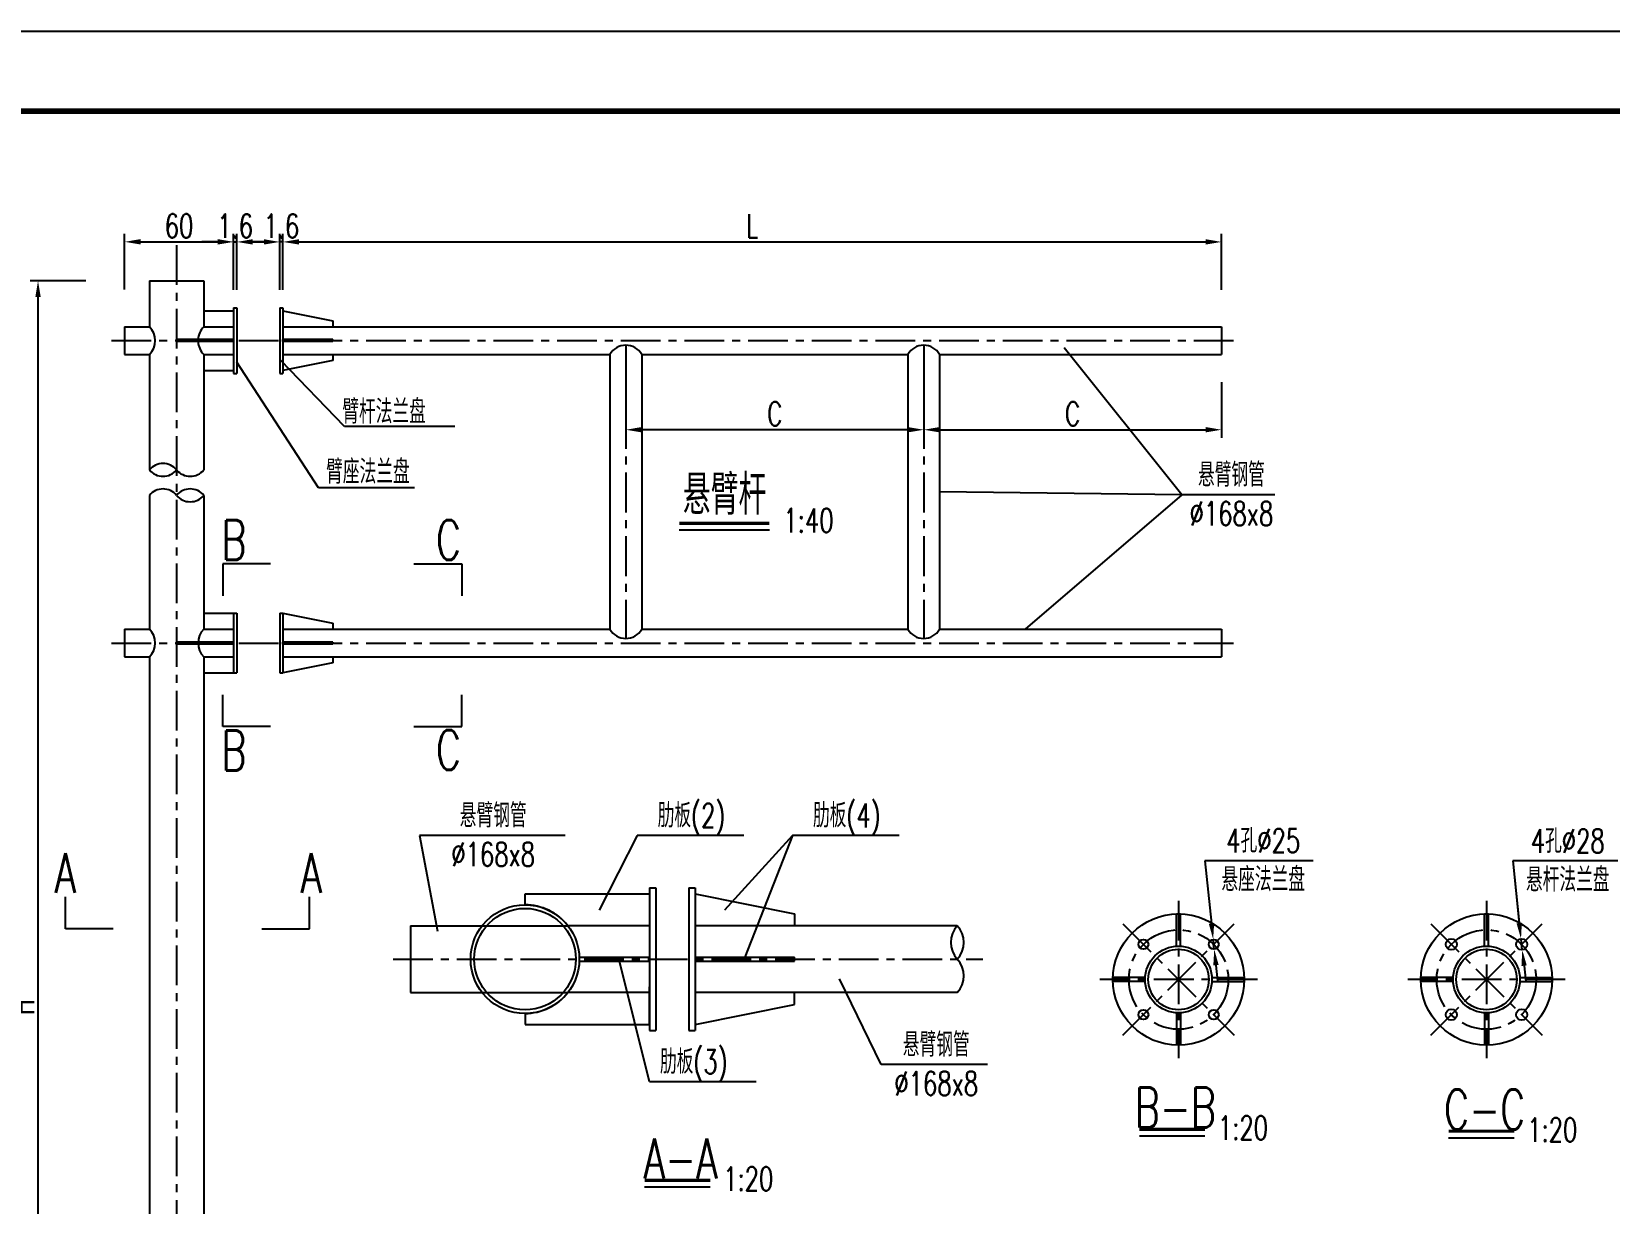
# Model space of a CAD drawing. Extents: x 4349 to 271026, y -15323 to -8945.
# Drawn here: x 4546.1 to 4744.3, y -10104.1 to -9956.9 of the extents above; entities that cross this region are included whole.
import ezdxf
from ezdxf.enums import TextEntityAlignment as Align

# ---------------------------------------------------------------- set-up
doc = ezdxf.new("R2010")
doc.units = 0
doc.header["$LTSCALE"] = 2
doc.header["$PDMODE"] = 32
doc.header["$PDSIZE"] = 0.3
doc.linetypes.add('CENTERX2', pattern=[4, 2.5, -0.5, 0.5, -0.5])
doc.layers.get('DEFPOINTS').update_dxf_attribs({"linetype": 'CONTINUOUS'})
for name, color, linetype in [('中线', 2, 'CENTERX2'), ('图框', 7, 'CONTINUOUS'), ('尺寸标注', 4, 'CONTINUOUS'), ('文字', 7, 'CONTINUOUS'), ('文字符号', 7, 'CONTINUOUS'), ('结构1', 1, 'CONTINUOUS'), ('结构2', 7, 'CONTINUOUS')]:
    doc.layers.add(name, color=color, linetype=linetype)
doc.styles.get("Standard").update_dxf_attribs({"font": 'simplex1.shx', "width": 0.7, "bigfont": 'hztxt.shx'})
doc.dimstyles.new('1：10', dxfattribs={"dimtxt": 3, "dimasz": 2, "dimexe": 1, "dimexo": 1, "dimgap": 0.5, "dimtad": 1, "dimrnd": 0.0095, "dimdsep": 46, "dimtxsty": 'Standard', "dimcen": 0.09, "dimclrd": 256, "dimclre": 256, "dimadec": 0, "dimazin": 0, "dimtfac": 1, "dimtix": 1, "dimtmove": 2, "dimatfit": 3, "dimfxl": 0, "dimtolj": 1, "dimtzin": 0, "dimarcsym": 0})
doc.dimstyles.new('1：20', dxfattribs={"dimtxt": 3, "dimasz": 2, "dimexe": 1, "dimexo": 1, "dimgap": 0.5, "dimtad": 1, "dimlfac": 2, "dimrnd": 0.0095, "dimdsep": 46, "dimtxsty": 'Standard', "dimcen": 0.09, "dimclrd": 256, "dimclre": 256, "dimclrt": 256, "dimadec": 0, "dimazin": 0, "dimtfac": 1, "dimtix": 1, "dimtmove": 2, "dimatfit": 3, "dimfxl": 0, "dimtolj": 1, "dimtzin": 0, "dimarcsym": 0})
doc.dimstyles.new('比例1：40', dxfattribs={"dimtxt": 3, "dimasz": 2, "dimexe": 1, "dimexo": 1, "dimgap": 0.5, "dimtad": 1, "dimdec": 0, "dimlfac": 4, "dimzin": 13, "dimdsep": 46, "dimtxsty": 'Standard', "dimcen": -0.09, "dimclrd": 256, "dimclre": 256, "dimclrt": 256, "dimaunit": 1, "dimadec": 0, "dimazin": 0, "dimtfac": 0.0005, "dimtdec": 0, "dimtix": 1, "dimtmove": 2, "dimatfit": 3, "dimfxl": 0, "dimtolj": 1, "dimtzin": 13, "dimarcsym": 0})

# ---------------------------------------------------------------- blocks, each defined once
blk = doc.blocks.new('*D103')
at = {"layer": 'DEFPOINTS', "color": 0, "linetype": 'Continuous'}
for p in [(4571.46, -9983.3), (4557.76, -9993.96), (4571.46, -9993.96)]:
    blk.add_point(p, dxfattribs=at)
at = {"layer": '尺寸标注', "linetype": 'Continuous', "lineweight": -2}
for p, q in [((4557.76, -9989.3), (4557.76, -9982.3)), ((4571.46, -9989.3), (4571.46, -9982.3)), ((4559.76, -9983.3), (4569.46, -9983.3))]:
    blk.add_line(p, q, dxfattribs=at)
at = {"layer": '尺寸标注', "linetype": 'Continuous'}
for points in [[(4559.76, -9982.96), (4559.76, -9983.63), (4557.76, -9983.3)], [(4569.46, -9982.96), (4569.46, -9983.63), (4571.46, -9983.3)]]:
    blk.add_solid(points, dxfattribs=at)
at = {"layer": '尺寸标注', "linetype": 'Continuous', "insert": (4564.61, -9981.3), "char_height": 3, "attachment_point": 5}
blk.add_mtext('\\A1;60', dxfattribs=at)
blk = doc.blocks.new('*D137')
at = {"layer": 'DEFPOINTS', "color": 0, "linetype": 'Continuous'}
for p in [(4546.88, -9988.21), (4560.88, -9988.21), (4546.88, -10170.71)]:
    blk.add_point(p, dxfattribs=at)
at = {"layer": '尺寸标注', "linetype": 'Continuous', "lineweight": -2}
for p, q in [((4552.88, -9988.21), (4545.88, -9988.21)), ((4546.88, -10168.71), (4546.88, -9990.21)), ((4546.88, -10170.71), (4545.88, -10170.71))]:
    blk.add_line(p, q, dxfattribs=at)
at = {"layer": '尺寸标注', "linetype": 'Continuous'}
for points in [[(4546.55, -9990.21), (4547.22, -9990.21), (4546.88, -9988.21)], [(4546.55, -10168.71), (4547.22, -10168.71), (4546.88, -10170.71)]]:
    blk.add_solid(points, dxfattribs=at)
at = {"layer": '尺寸标注', "color": 0, "linetype": 'Continuous', "insert": (4544.88, -10079.46), "char_height": 3, "attachment_point": 5, "rotation": 90}
blk.add_mtext('\\A1;H', dxfattribs=at)
blk = doc.blocks.new('*D138')
at = {"layer": 'DEFPOINTS', "color": 0, "linetype": 'Continuous'}
for p in [(4695.61, -9983.31), (4577.66, -9991.58), (4695.61, -9993.96)]:
    blk.add_point(p, dxfattribs=at)
at = {"layer": '尺寸标注', "linetype": 'Continuous', "lineweight": -2}
for p, q in [((4577.66, -9989.31), (4577.66, -9982.31)), ((4695.61, -9989.31), (4695.61, -9982.31)), ((4579.66, -9983.31), (4693.61, -9983.31))]:
    blk.add_line(p, q, dxfattribs=at)
at = {"layer": '尺寸标注', "linetype": 'Continuous'}
for points in [[(4579.66, -9982.97), (4579.66, -9983.64), (4577.66, -9983.31)], [(4693.61, -9982.97), (4693.61, -9983.64), (4695.61, -9983.31)]]:
    blk.add_solid(points, dxfattribs=at)
at = {"layer": '尺寸标注', "linetype": 'Continuous', "insert": (4636.63, -9981.31), "char_height": 3, "attachment_point": 5}
blk.add_mtext('\\A1;L', dxfattribs=at)
blk = doc.blocks.new('*D139')
at = {"layer": 'DEFPOINTS', "color": 0, "linetype": 'Continuous'}
for p in [(4577.26, -9983.31), (4577.26, -9991.58), (4577.66, -9991.58)]:
    blk.add_point(p, dxfattribs=at)
at = {"layer": '尺寸标注', "linetype": 'Continuous', "lineweight": -2}
for p, q in [((4577.26, -9989.31), (4577.26, -9982.31)), ((4577.66, -9989.31), (4577.66, -9982.31)), ((4575.26, -9983.31), (4573.26, -9983.31)), ((4577.66, -9983.31), (4577.26, -9983.31)), ((4579.66, -9983.31), (4581.66, -9983.31))]:
    blk.add_line(p, q, dxfattribs=at)
at = {"layer": '尺寸标注', "linetype": 'Continuous'}
for points in [[(4575.26, -9982.97), (4575.26, -9983.64), (4577.26, -9983.31)], [(4579.66, -9982.97), (4579.66, -9983.64), (4577.66, -9983.31)]]:
    blk.add_solid(points, dxfattribs=at)
at = {"layer": '尺寸标注', "linetype": 'Continuous', "insert": (4577.46, -9981.31), "char_height": 3, "attachment_point": 5}
blk.add_mtext('\\A1;1.6', dxfattribs=at)
blk = doc.blocks.new('*D140')
at = {"layer": 'DEFPOINTS', "color": 0, "linetype": 'Continuous'}
for p in [(4571.86, -9983.31), (4571.46, -9991.58), (4571.86, -9991.58)]:
    blk.add_point(p, dxfattribs=at)
at = {"layer": '尺寸标注', "linetype": 'Continuous', "lineweight": -2}
for p, q in [((4571.46, -9989.31), (4571.46, -9982.31)), ((4571.86, -9989.31), (4571.86, -9982.31)), ((4569.46, -9983.31), (4567.46, -9983.31)), ((4571.46, -9983.31), (4571.86, -9983.31)), ((4573.86, -9983.31), (4575.86, -9983.31))]:
    blk.add_line(p, q, dxfattribs=at)
at = {"layer": '尺寸标注', "linetype": 'Continuous'}
for points in [[(4569.46, -9982.97), (4569.46, -9983.64), (4571.46, -9983.31)], [(4573.86, -9982.97), (4573.86, -9983.64), (4571.86, -9983.31)]]:
    blk.add_solid(points, dxfattribs=at)
at = {"layer": '尺寸标注', "linetype": 'Continuous', "insert": (4571.66, -9981.31), "char_height": 3, "attachment_point": 5}
blk.add_mtext('\\A1;1.6', dxfattribs=at)
blk = doc.blocks.new('*D341')
at = {"layer": 'DEFPOINTS', "color": 0, "linetype": 'Continuous'}
for p in [(4658.18, -9996.29), (4695.61, -9996.29), (4695.61, -10006.91)]:
    blk.add_point(p, dxfattribs=at)
at = {"layer": '尺寸标注', "linetype": 'Continuous', "lineweight": -2}
for p, q in [((4658.18, -10000.91), (4658.18, -10007.91)), ((4695.61, -10000.91), (4695.61, -10007.91)), ((4660.18, -10006.91), (4693.61, -10006.91))]:
    blk.add_line(p, q, dxfattribs=at)
at = {"layer": '尺寸标注', "linetype": 'Continuous'}
for points in [[(4660.18, -10006.57), (4660.18, -10007.24), (4658.18, -10006.91)], [(4693.61, -10006.57), (4693.61, -10007.24), (4695.61, -10006.91)]]:
    blk.add_solid(points, dxfattribs=at)
at = {"layer": '尺寸标注', "linetype": 'Continuous', "insert": (4676.89, -10004.91), "char_height": 3, "attachment_point": 5}
blk.add_mtext('\\A1;C', dxfattribs=at)
blk = doc.blocks.new('*D342')
at = {"layer": 'DEFPOINTS', "color": 0, "linetype": 'Continuous'}
for p in [(4620.74, -9996.29), (4658.18, -9996.29), (4620.74, -10006.91)]:
    blk.add_point(p, dxfattribs=at)
at = {"layer": '尺寸标注', "linetype": 'Continuous', "lineweight": -2}
for p, q in [((4620.74, -10000.91), (4620.74, -10007.91)), ((4658.18, -10000.91), (4658.18, -10007.91)), ((4656.18, -10006.91), (4622.74, -10006.91))]:
    blk.add_line(p, q, dxfattribs=at)
at = {"layer": '尺寸标注', "linetype": 'Continuous'}
for points in [[(4622.74, -10006.57), (4622.74, -10007.24), (4620.74, -10006.91)], [(4656.18, -10006.57), (4656.18, -10007.24), (4658.18, -10006.91)]]:
    blk.add_solid(points, dxfattribs=at)
at = {"layer": '尺寸标注', "linetype": 'Continuous', "insert": (4639.46, -10004.91), "char_height": 3, "attachment_point": 5}
blk.add_mtext('\\A1;C', dxfattribs=at)
blk = doc.blocks.new('12345')
at = {"layer": '图框'}
blk.add_lwpolyline([(4926.93, -9362.88), (4926.93, -9065.88), (4506.93, -9065.88), (4506.93, -9362.88)], close=True, dxfattribs=at)

msp = doc.modelspace()

# ---------------------------------------------------------------- linework, layer by layer
at = {"layer": '中线'}
for p, q in [((4564.29655, -9983.70759), (4564.29655, -10197.62622)), ((4556.10905, -9995.70806), (4697.10974, -9995.70806)), ((4620.7419, -9996.28557), (4620.7419, -10033.13055)), ((4658.17582, -9996.28557), (4658.17582, -10033.13055)), ((4556.10905, -10033.70806), (4697.10974, -10033.70806)), ((4690.20051, -10066.08085), (4690.20051, -10085.88085)), ((4728.89451, -10066.08085), (4728.89451, -10085.88085)), ((4683.20015, -10068.98049), (4697.20087, -10082.9812)), ((4683.20015, -10082.9812), (4697.20087, -10068.98049)), ((4721.89415, -10082.9812), (4735.89486, -10068.98049)), ((4721.89415, -10068.98049), (4735.89486, -10082.9812)), ((4591.50998, -10073.42024), (4665.59339, -10073.42024)), ((4700.10051, -10075.98085), (4680.30051, -10075.98085)), ((4738.79451, -10075.98085), (4718.99451, -10075.98085))]:
    msp.add_line(p, q, dxfattribs=at)
for centre in [(4690.20051, -10075.98085), (4728.89451, -10075.98085)]:
    msp.add_circle(centre, 6.25, dxfattribs=at)
at = {"layer": '图框', "const_width": 0.7}
msp.add_lwpolyline([(4916.92857, -9966.88068), (4536.92857, -9966.88068), (4536.92858, -10243.88068), (4916.92858, -10243.88068), (4916.92857, -9966.88068)], dxfattribs=at)
at = {"layer": '尺寸标注', "color": 2}
for p, q in [((4594.83224, -10057.8743), (4597.06839, -10069.92024)), ((4613.12196, -10057.8743), (4594.83224, -10057.8743)), ((4622.18765, -10057.8743), (4617.38936, -10067.25625)), ((4635.56085, -10057.8743), (4622.18765, -10057.8743)), ((4641.70457, -10057.8743), (4633.1555, -10067.25625)), ((4641.70457, -10057.8743), (4635.70492, -10073.17024)), ((4655.07777, -10057.8743), (4641.70457, -10057.8743)), ((4693.49135, -10061.07349), (4694.33908, -10068.9515)), ((4707.13096, -10061.07349), (4693.49135, -10061.07349)), ((4745.40583, -10061.07452), (4732.21676, -10061.07709)), ((4732.21676, -10061.07709), (4733.01522, -10068.95944)), ((4623.72897, -10088.81526), (4619.94995, -10073.67024)), ((4652.83567, -10086.66837), (4647.59608, -10075.88594)), ((4666.17543, -10086.66837), (4652.83567, -10086.66837)), ((4637.10217, -10088.81526), (4623.72897, -10088.81526))]:
    msp.add_line(p, q, dxfattribs=at)
at = {"layer": '尺寸标注', "linetype": 'Continuous'}
for p, q in [((4693.49135, -10061.07349), (4694.33908, -10068.9515)), ((4732.21676, -10061.07709), (4733.00599, -10068.87905)), ((4694.68679, -10072.18284), (4694.55306, -10070.94002)), ((4733.39376, -10072.25686), (4733.23409, -10070.866)), ((4694.90077, -10074.17136), (4695.11475, -10076.15988)), ((4733.62186, -10074.24381), (4733.84996, -10076.23076))]:
    msp.add_line(p, q, dxfattribs=at)
at = {"layer": '尺寸标注', "linetype": 'ByBlock'}
for centre, start, end in [((4562.5903, -10013.35376), 39.372349, 140.627651), ((4562.5903, -10010.55345), 219.372349, 320.627651), ((4566.0028, -10010.55345), 219.372349, 320.627651), ((4562.5903, -10016.54981), 39.372349, 140.627651), ((4566.0028, -10016.54981), 39.372349, 140.627651), ((4566.0028, -10013.7495), 219.372349, 320.627651)]:
    msp.add_arc(centre, 2.2072, start, end, dxfattribs=at)
at = {"layer": '尺寸标注', "linetype": 'Continuous'}
for points in [[(4694.6705, -10068.91583), (4694.00766, -10068.98716), (4694.55306, -10070.94002)], [(4733.33714, -10068.84103), (4732.67483, -10068.91706), (4733.23409, -10070.866)], [(4695.23219, -10074.1357), (4694.56935, -10074.20702), (4694.68679, -10072.18284)], [(4733.95302, -10074.20579), (4733.2907, -10074.28183), (4733.39376, -10072.25686)]]:
    msp.add_solid(points, dxfattribs=at)
at = {"layer": '文字'}
for p, q in [((4627.46783, -10019.48648), (4638.78352, -10019.48648)), ((4685.27716, -10095.61879), (4693.51327, -10095.61879)), ((4724.14031, -10095.86441), (4732.37642, -10095.86441)), ((4623.1076, -10102.02542), (4631.34372, -10102.02542))]:
    msp.add_line(p, q, dxfattribs=at)
at = {"layer": '文字', "const_width": 0.4}
for points in [[(4627.46783, -10018.66228), (4638.78352, -10018.66228)], [(4685.27716, -10094.7946), (4693.51327, -10094.7946)], [(4724.14031, -10095.04022), (4732.37642, -10095.04022)], [(4623.1076, -10101.20123), (4631.34372, -10101.20123)]]:
    msp.add_lwpolyline(points, dxfattribs=at)
at = {"layer": '文字符号'}
for p, q in [((4690.59641, -10015.0648), (4675.82664, -9996.61925)), ((4582.14504, -10014.22567), (4571.85905, -9998.42081)), ((4585.38031, -10006.49741), (4577.39231, -9998.18828)), ((4599.26431, -10006.49741), (4585.38031, -10006.49741)), ((4594.19388, -10014.22567), (4582.14504, -10014.22567)), ((4690.59641, -10015.0648), (4660.17582, -10014.70806)), ((4690.59641, -10015.0648), (4670.9244, -10031.95806)), ((4702.30015, -10015.0648), (4690.59641, -10015.0648))]:
    msp.add_line(p, q, dxfattribs=at)
at = {"layer": '结构1'}
for p, q in [((4560.88405, -9988.20806), (4560.88405, -9993.95806)), ((4560.88405, -9988.20806), (4567.70905, -9988.20806)), ((4567.70905, -9988.20806), (4567.70905, -9993.95806)), ((4567.70905, -9991.95806), (4571.45905, -9991.95806)), ((4571.45905, -9991.58306), (4571.85905, -9991.58306)), ((4571.45905, -9991.58306), (4571.45905, -9999.83306)), ((4571.85905, -9991.58306), (4571.85905, -9999.83306)), ((4577.25974, -9991.58306), (4577.65974, -9991.58306)), ((4577.25974, -9991.58306), (4577.25974, -9999.83306)), ((4577.65974, -9991.58306), (4577.65974, -9999.83306)), ((4577.65974, -9991.95806), (4583.90974, -9993.20806)), ((4557.75905, -9993.95806), (4560.88405, -9993.95806)), ((4557.75905, -9993.95806), (4557.75905, -9997.45806)), ((4567.70905, -9993.95806), (4571.45905, -9993.95806)), ((4577.65974, -9993.95806), (4695.60974, -9993.95806)), ((4583.90974, -9993.20806), (4583.90974, -9993.95806)), ((4695.60974, -9993.95806), (4695.60974, -9997.45806)), ((4564.29655, -9995.83306), (4564.29655, -9995.58306)), ((4571.45905, -9995.58306), (4564.29655, -9995.58306)), ((4571.45905, -9995.83306), (4564.29655, -9995.83306)), ((4577.65974, -9995.83306), (4577.65974, -9995.58306)), ((4583.90974, -9995.58306), (4577.65974, -9995.58306)), ((4583.90974, -9995.83306), (4577.65974, -9995.83306)), ((4583.90974, -9995.58306), (4583.90974, -9995.83306)), ((4557.75905, -9997.45806), (4560.88405, -9997.45806)), ((4560.88405, -9997.45806), (4560.88405, -10011.95361)), ((4567.70905, -9997.45806), (4571.45905, -9997.45806)), ((4567.70905, -9997.45806), (4567.70905, -10011.95361)), ((4577.65974, -9997.45806), (4618.7419, -9997.45806)), ((4583.90974, -9998.20806), (4577.65974, -9999.45806)), ((4583.90974, -9997.45806), (4583.90974, -9998.20806)), ((4618.7419, -9997.45806), (4618.7419, -10031.95806)), ((4622.7419, -9997.45806), (4622.7419, -10031.95806)), ((4622.7419, -9997.45806), (4656.17582, -9997.45806)), ((4656.17582, -9997.45806), (4656.17582, -10031.95806)), ((4660.17582, -9997.45806), (4660.17582, -10031.95806)), ((4660.17582, -9997.45806), (4695.60974, -9997.45806)), ((4567.70905, -9999.45806), (4571.45905, -9999.45806)), ((4571.45905, -9999.83306), (4571.85905, -9999.83306)), ((4577.25974, -9999.83306), (4577.65974, -9999.83306)), ((4560.88405, -10015.14965), (4560.88405, -10031.95806)), ((4567.70905, -10015.14965), (4567.70905, -10031.95806)), ((4567.70905, -10029.95806), (4571.85905, -10029.95806)), ((4571.45905, -10029.95806), (4571.45905, -10037.45806)), ((4571.85905, -10029.95806), (4571.85905, -10037.45806)), ((4577.25974, -10029.95806), (4577.25974, -10037.45806)), ((4577.25974, -10029.95806), (4577.65974, -10029.95806)), ((4577.65974, -10029.95806), (4577.65974, -10037.45806)), ((4577.65974, -10029.95806), (4583.90974, -10031.20806)), ((4557.75905, -10031.95806), (4557.75905, -10035.45806)), ((4557.75905, -10031.95806), (4560.88405, -10031.95806)), ((4567.70905, -10031.95806), (4571.45905, -10031.95806)), ((4577.65974, -10031.95806), (4618.7419, -10031.95806)), ((4583.90974, -10031.20806), (4583.90974, -10031.95806)), ((4622.7419, -10031.95806), (4656.17582, -10031.95806)), ((4660.17582, -10031.95806), (4695.60974, -10031.95806)), ((4695.60974, -10031.95806), (4695.60974, -10035.45806)), ((4564.29655, -10033.83306), (4564.29655, -10033.58306)), ((4571.45905, -10033.58306), (4564.29655, -10033.58306)), ((4571.45905, -10033.83306), (4564.29655, -10033.83306)), ((4583.90974, -10033.58306), (4577.65974, -10033.58306)), ((4577.65974, -10033.83306), (4577.65974, -10033.58306)), ((4583.90974, -10033.83306), (4577.65974, -10033.83306)), ((4583.90974, -10033.58306), (4583.90974, -10033.83306)), ((4557.75905, -10035.45806), (4560.88405, -10035.45806)), ((4560.88405, -10035.45806), (4560.88405, -10160.70806)), ((4567.70905, -10035.45806), (4567.70905, -10160.70806)), ((4567.70905, -10035.45806), (4571.45905, -10035.45806)), ((4577.65974, -10035.45806), (4695.60974, -10035.45806)), ((4583.90974, -10036.20806), (4577.65974, -10037.45806)), ((4583.90974, -10035.45806), (4583.90974, -10036.20806)), ((4567.70905, -10037.45806), (4571.85905, -10037.45806)), ((4577.25974, -10037.45806), (4577.65974, -10037.45806)), ((4623.70188, -10064.47024), (4624.50188, -10064.47024)), ((4623.70188, -10064.47024), (4623.70188, -10082.37024)), ((4624.50188, -10064.47024), (4624.50188, -10082.37024)), ((4628.65492, -10064.47024), (4629.45492, -10064.47024)), ((4628.65492, -10064.47024), (4628.65492, -10082.37024)), ((4629.45492, -10064.47024), (4629.45492, -10082.37024)), ((4608.07688, -10066.59524), (4608.07688, -10065.22024)), ((4608.07688, -10065.22024), (4623.70188, -10065.22024)), ((4623.70188, -10065.22024), (4623.70188, -10069.92024)), ((4629.45492, -10065.22024), (4641.95492, -10067.72024)), ((4641.95492, -10067.72024), (4641.95492, -10069.22024)), ((4593.70188, -10069.22024), (4602.69723, -10069.22024)), ((4593.70188, -10069.22024), (4593.70188, -10077.62024)), ((4602.74859, -10069.22024), (4613.45653, -10069.22024)), ((4623.70188, -10069.22024), (4613.45653, -10069.22024)), ((4662.39889, -10069.22024), (4629.45492, -10069.22024)), ((4629.45492, -10073.17024), (4641.95492, -10073.17024)), ((4629.45492, -10073.67024), (4641.95492, -10073.67024)), ((4641.95492, -10073.67024), (4641.95492, -10073.17024)), ((4593.70188, -10077.62024), (4602.69723, -10077.62024)), ((4602.74859, -10077.62024), (4613.45653, -10077.62024)), ((4623.70188, -10077.62024), (4613.45653, -10077.62024)), ((4623.70188, -10081.62024), (4623.70188, -10076.92024)), ((4662.39889, -10077.62024), (4629.45492, -10077.62024)), ((4641.95492, -10079.12024), (4641.95492, -10077.62024)), ((4608.07688, -10080.24524), (4608.07688, -10081.62024)), ((4629.45492, -10081.62024), (4641.95492, -10079.12024)), ((4608.07688, -10081.62024), (4623.70188, -10081.62024)), ((4623.70188, -10082.37024), (4624.50188, -10082.37024)), ((4628.65492, -10082.37024), (4629.45492, -10082.37024))]:
    msp.add_line(p, q, dxfattribs=at)
for points in [[(4614.8973, -10073.17024), (4623.70188, -10073.17024)], [(4614.8973, -10073.67024), (4623.70188, -10073.67024)]]:
    msp.add_lwpolyline(points, dxfattribs=at)
for centre, radius in [((4690.20051, -10075.98085), 8.25), ((4728.89451, -10075.98085), 8.25), ((4690.20051, -10075.98085), 4.2), ((4690.20051, -10075.98085), 3.8), ((4728.89451, -10075.98085), 4.2), ((4728.89451, -10075.98085), 3.8)]:
    msp.add_circle(centre, radius, dxfattribs=at)
for centre, radius, start, end in [((4559.12369, -9995.70806), 2.48221, 315.1691386, 44.8308614), ((4569.46941, -9995.70806), 2.48221, 135.1691386, 177.1134606), ((4569.46941, -9995.70806), 2.48221, 182.8865394, 224.8308614), ((4620.7419, -9998.57758), 2.29202, 29.2385373, 150.7614627), ((4658.17582, -9998.57758), 2.29202, 29.2385373, 150.7614627), ((4559.12369, -10033.70806), 2.48221, 315.1691386, 44.8308614), ((4569.46941, -10033.70806), 2.48221, 135.1691386, 224.8308614), ((4620.7419, -10030.83853), 2.29202, 209.2385373, 330.7614627), ((4658.17582, -10030.83853), 2.29202, 209.2385373, 330.7614627), ((4608.07688, -10073.42024), 6.825, 37.9798724, 90), ((4608.07688, -10073.42024), 6.825, 270, 322.0201276)]:
    msp.add_arc(centre, radius, start, end, dxfattribs=at)
at = {"layer": '结构2', "color": 1}
for p, q in [((4570.10058, -10023.7613), (4570.10058, -10027.7613)), ((4600.11917, -10023.7613), (4600.11917, -10027.7613)), ((4570.10058, -10044.1961), (4570.10058, -10040.1961)), ((4600.11917, -10044.1961), (4600.11917, -10040.1961)), ((4550.31608, -10069.60713), (4550.31608, -10065.60713)), ((4580.9878, -10069.60713), (4580.9878, -10065.60713))]:
    msp.add_line(p, q, dxfattribs=at)
at = {"layer": '结构2'}
for p, q in [((4576.10058, -10023.7613), (4570.10058, -10023.7613)), ((4594.11917, -10023.7613), (4600.11917, -10023.7613)), ((4576.10058, -10044.1961), (4570.10058, -10044.1961)), ((4594.11917, -10044.1961), (4600.11917, -10044.1961)), ((4689.95051, -10071.78829), (4689.95051, -10067.78085)), ((4690.45051, -10067.78085), (4689.95051, -10067.78085)), ((4690.45051, -10071.78829), (4690.45051, -10067.78085)), ((4729.14451, -10067.78085), (4728.64451, -10067.78085)), ((4728.64451, -10071.78829), (4728.64451, -10067.78085)), ((4729.14451, -10071.78829), (4729.14451, -10067.78085)), ((4556.31608, -10069.60713), (4550.31608, -10069.60713)), ((4574.9878, -10069.60713), (4580.9878, -10069.60713)), ((4686.00796, -10075.73085), (4682.00051, -10075.73085)), ((4682.00051, -10075.73085), (4682.00051, -10076.23085)), ((4686.00796, -10076.23085), (4682.00051, -10076.23085)), ((4694.39306, -10075.73085), (4698.40051, -10075.73085)), ((4694.39306, -10076.23085), (4698.40051, -10076.23085)), ((4698.40051, -10075.73085), (4698.40051, -10076.23085)), ((4720.69451, -10075.73085), (4720.69451, -10076.23085)), ((4724.70195, -10075.73085), (4720.69451, -10075.73085)), ((4724.70195, -10076.23085), (4720.69451, -10076.23085)), ((4733.08706, -10075.73085), (4737.09451, -10075.73085)), ((4733.08706, -10076.23085), (4737.09451, -10076.23085)), ((4737.09451, -10075.73085), (4737.09451, -10076.23085)), ((4689.95051, -10080.1734), (4689.95051, -10084.18085)), ((4690.45051, -10080.1734), (4690.45051, -10084.18085)), ((4728.64451, -10080.1734), (4728.64451, -10084.18085)), ((4729.14451, -10080.1734), (4729.14451, -10084.18085)), ((4690.45051, -10084.18085), (4689.95051, -10084.18085)), ((4729.14451, -10084.18085), (4728.64451, -10084.18085))]:
    msp.add_line(p, q, dxfattribs=at)
for centre, radius in [((4608.07688, -10073.42024), 6.825), ((4608.07688, -10073.42024), 6.375), ((4685.78109, -10071.56143), 0.625), ((4694.61993, -10071.56143), 0.625), ((4724.47509, -10071.56143), 0.7), ((4733.31392, -10071.56143), 0.7), ((4685.78109, -10080.40026), 0.625), ((4694.61993, -10080.40026), 0.625), ((4724.47509, -10080.40026), 0.7), ((4733.31392, -10080.40026), 0.7)]:
    msp.add_circle(centre, radius, dxfattribs=at)
for centre, start, end in [((4664.66633, -10071.32024), 137.1955605, 222.8044395), ((4660.13145, -10071.32024), 317.1955605, 42.8044395), ((4660.13145, -10075.52024), 317.1955605, 42.8044395)]:
    msp.add_arc(centre, 3.09052, start, end, dxfattribs=at)

# ---------------------------------------------------------------- block references
at = {"layer": '图框', "linetype": 'Continuous'}
msp.add_blockref('12345', (0, -891), dxfattribs=at)

# ---------------------------------------------------------------- texts
at = {"layer": '文字', "width": 0.7}
for s, height, p in [('臂杆法兰盘', 3, (4590.36372, -10004.63143)), ('臂座法兰盘', 3, (4588.33218, -10012.189)), ('悬臂钢管', 3, (4696.84458, -10012.5648)), ('悬臂杆', 5, (4633.15919, -10015.08504)), ('1:40', 3, (4643.69839, -10018.30223)), ('%%C168x8', 3, (4696.84458, -10017.4375)), ('B', 5, (4571.47865, -10020.75751)), ('C', 5, (4598.46197, -10020.75751)), ('B', 5, (4571.47865, -10047.19989)), ('C', 5, (4598.46197, -10047.13789)), ('悬臂钢管', 3, (4604.07494, -10055.3743)), ('肋板(2)', 3, (4629.00022, -10055.3743)), ('肋板(4)', 3, (4648.51714, -10055.3743)), ('4孔%%c25', 3, (4700.8403, -10058.53117)), ('4孔%%c28', 3, (4739.1107, -10058.57349)), ('A', 5, (4550.31608, -10062.60713)), ('A', 5, (4581.21637, -10062.60713)), ('%%C168x8', 3, (4604.07494, -10060.247)), ('悬座法兰盘', 3, (4700.8403, -10063.40387)), ('悬杆法兰盘', 3, (4739.1107, -10063.4462)), ('悬臂钢管', 3, (4659.7537, -10084.16837)), ('肋板(3)', 3, (4629.29619, -10086.31526)), ('%%C168x8', 3, (4659.7537, -10089.04107)), ('B-B', 5, (4689.79962, -10092.06313)), ('C-C', 5, (4728.66277, -10092.30876)), ('1:20', 3, (4698.29309, -10094.61775)), ('1:20', 3, (4737.15625, -10094.86338)), ('A-A', 5, (4627.63007, -10098.46976)), ('1:20', 3, (4636.12354, -10101.02438))]:
    msp.add_text(s, height=height, dxfattribs=at).set_placement(p, align=Align.MIDDLE_CENTER)

# ---------------------------------------------------------------- dimensions: what is measured, and where the dimension line sits
at = {"layer": '尺寸标注', "linetype": 'Continuous'}
for base, p1, p2, text, dimstyle, picture, middle in [((4571.45905, -9983.29579), (4557.75905, -9993.95806), (4571.45905, -9993.95806), '60', '比例1：40', '*D103', (4564.60905, -9981.29579)), ((4571.85905, -9983.30547), (4571.45905, -9991.58306), (4571.85905, -9991.58306), '1.6', '比例1：40', '*D140', (4571.65905, -9981.30547)), ((4577.25974, -9983.30547), (4577.65974, -9991.58306), (4577.25974, -9991.58306), '1.6', '比例1：40', '*D139', (4577.45974, -9981.30547)), ((4695.60974, -9983.30547), (4577.65974, -9991.58306), (4695.60974, -9993.95806), 'L', '比例1：40', '*D138', (4636.63474, -9981.30547)), ((4620.7419, -10006.90767), (4658.17582, -9996.28557), (4620.7419, -9996.28557), 'C', '1：20', '*D342', (4639.45886, -10004.90767)), ((4695.60974, -10006.90767), (4658.17582, -9996.28557), (4695.60974, -9996.28557), 'C', '1：20', '*D341', (4676.89278, -10004.90767))]:
    dim = msp.add_linear_dim(base=base, p1=p1, p2=p2, text=text, dimstyle=dimstyle, dxfattribs=at)
    dim.commit()
    dim.dimension.update_dxf_attribs({"geometry": picture, "text_midpoint": middle})
dim = msp.add_linear_dim(base=(4546.88178, -9988.20806), p1=(4546.88178, -10170.70806), p2=(4560.88405, -9988.20806), angle=90, text='H', dimstyle='1：10', dxfattribs=at)
dim.commit()
dim.dimension.update_dxf_attribs({"geometry": '*D137', "text_midpoint": (4544.88178, -10079.45806)})

doc.saveas('drawing.dxf')
